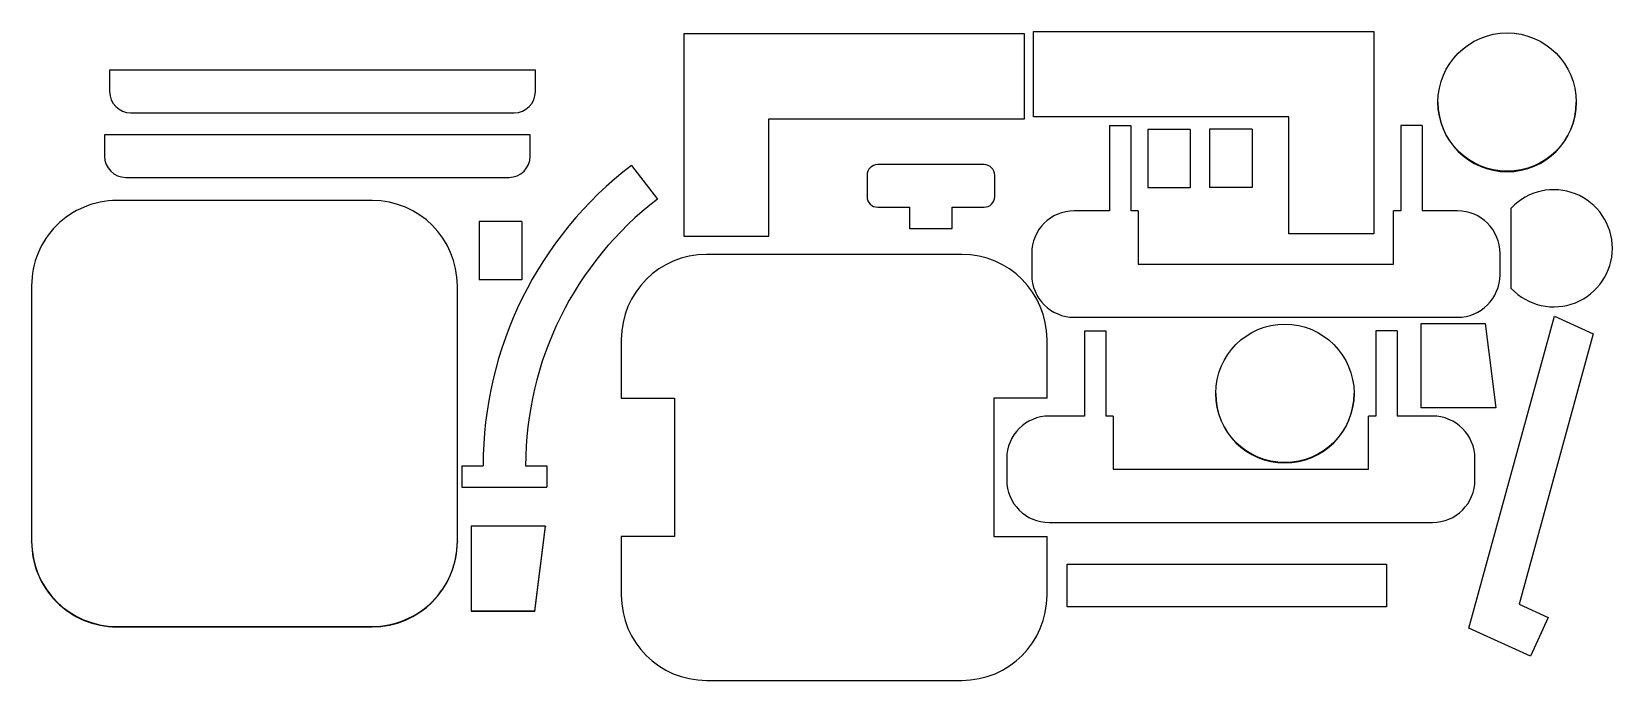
# Model space of a CAD drawing. Header units: inches. Extents: x 1.6 to 9.03, y 3.42 to 6.47.
import ezdxf

# ---------------------------------------------------------------- set-up
doc = ezdxf.new("R2010")
doc.units = ezdxf.units.IN
doc.header["$MEASUREMENT"] = 0

msp = doc.modelspace()

# ---------------------------------------------------------------- linework, layer by layer
at = {"color": 7, "linetype": 'Continuous', "lineweight": 25}
for p, q in [((6.309, 6.4687), (7.909, 6.4687)), ((6.309, 6.0687), (6.309, 6.4687)), ((7.909, 6.4687), (7.909, 5.5187)), ((6.2671, 6.4587), (4.6671, 6.4587)), ((4.6671, 6.4587), (4.6671, 5.5087)), ((6.2671, 6.0587), (6.2671, 6.4587)), ((3.9697, 6.2876), (1.9697, 6.2876)), ((1.9697, 6.2876), (1.9697, 6.1876)), ((3.9697, 6.1876), (3.9697, 6.2876)), ((8.2098, 6.1377), (8.2098, 6.1359)), ((8.8598, 6.1359), (8.8598, 6.1377)), ((2.0697, 6.0876), (3.8697, 6.0876)), ((5.0671, 5.5087), (5.0671, 6.0587)), ((5.0671, 6.0587), (6.2671, 6.0587)), ((7.509, 6.0687), (6.309, 6.0687)), ((6.667, 6.0272), (6.767, 6.0272)), ((6.667, 6.0272), (6.667, 5.6272)), ((6.767, 6.0272), (6.767, 5.6272)), ((7.509, 5.5187), (7.509, 6.0687)), ((8.1357, 6.0272), (8.0357, 6.0272)), ((8.0357, 6.0272), (8.0357, 5.6272)), ((8.1357, 6.0272), (8.1357, 5.6272)), ((3.9458, 5.9843), (1.9458, 5.9843)), ((1.9458, 5.9843), (1.9458, 5.8843)), ((3.9458, 5.8843), (3.9458, 5.9843)), ((6.8463, 6.0095), (6.8463, 5.7345)), ((7.0463, 6.0095), (6.8463, 6.0095)), ((7.0463, 6.0095), (7.0463, 5.7345)), ((7.1372, 6.0114), (7.1372, 5.7364)), ((7.3372, 6.0114), (7.1372, 6.0114)), ((7.3372, 6.0114), (7.3372, 5.7364)), ((4.4214, 5.8406), (4.5428, 5.6817)), ((5.5277, 5.7943), (5.5277, 5.6943)), ((6.0777, 5.8443), (5.5777, 5.8443)), ((6.1277, 5.6943), (6.1277, 5.7943)), ((2.0458, 5.7843), (3.8458, 5.7843)), ((7.0463, 5.7345), (6.8463, 5.7345)), ((7.3372, 5.7364), (7.1372, 5.7364)), ((3.2031, 5.6755), (2.0031, 5.6755)), ((5.5777, 5.6443), (5.7277, 5.6443)), ((5.7277, 5.6443), (5.7277, 5.5443)), ((5.9277, 5.6443), (6.0777, 5.6443)), ((5.9277, 5.5443), (5.9277, 5.6443)), ((3.7053, 5.5777), (3.7053, 5.3027)), ((3.9053, 5.5777), (3.7053, 5.5777)), ((3.9053, 5.5777), (3.9053, 5.3027)), ((6.667, 5.6272), (6.5013, 5.6272)), ((6.8013, 5.6272), (6.767, 5.6272)), ((6.8013, 5.6272), (6.8013, 5.3772)), ((8.0013, 5.3772), (8.0013, 5.6272)), ((8.0357, 5.6272), (8.0013, 5.6272)), ((8.3013, 5.6272), (8.1357, 5.6272)), ((8.5542, 5.2627), (8.5542, 5.6402)), ((4.6671, 5.5087), (5.0671, 5.5087)), ((5.7277, 5.5443), (5.9277, 5.5443)), ((7.909, 5.5187), (7.509, 5.5187)), ((5.9732, 5.4224), (4.7732, 5.4224)), ((6.3013, 5.4272), (6.3013, 5.3272)), ((8.5013, 5.3272), (8.5013, 5.4272)), ((6.8013, 5.3772), (8.0013, 5.3772)), ((1.6031, 5.2755), (1.6031, 4.0756)), ((3.6031, 4.0756), (3.6031, 5.2755)), ((3.9053, 5.3027), (3.7053, 5.3027)), ((6.5013, 5.1272), (8.3013, 5.1272)), ((8.3554, 3.6671), (8.7575, 5.1323)), ((8.7575, 5.1323), (8.9395, 5.0493)), ((6.5494, 5.0638), (6.6494, 5.0638)), ((6.5494, 5.0638), (6.5494, 4.6638)), ((6.6494, 5.0638), (6.6494, 4.6638)), ((8.0181, 5.0638), (7.9181, 5.0638)), ((7.9181, 5.0638), (7.9181, 4.6638)), ((8.0181, 5.0638), (8.0181, 4.6638)), ((8.131, 5.0984), (8.431, 5.0984)), ((8.131, 4.7014), (8.131, 5.0984)), ((8.431, 5.0984), (8.481, 4.7014)), ((4.3732, 5.0224), (4.3732, 4.7474)), ((6.3732, 4.7474), (6.3732, 5.0224)), ((8.9395, 5.0493), (8.591, 3.7796)), ((7.1656, 4.7699), (7.1656, 4.7682)), ((7.8156, 4.7682), (7.8156, 4.7699)), ((4.3732, 4.7474), (4.6232, 4.7474)), ((4.6232, 4.7474), (4.6232, 4.0974)), ((6.3732, 4.7474), (6.1232, 4.7474)), ((6.1232, 4.7474), (6.1232, 4.0974)), ((8.481, 4.7014), (8.131, 4.7014)), ((6.5494, 4.6638), (6.3837, 4.6638)), ((6.6837, 4.6638), (6.6494, 4.6638)), ((6.6837, 4.6638), (6.6837, 4.4138)), ((7.8837, 4.4138), (7.8837, 4.6638)), ((7.9181, 4.6638), (7.8837, 4.6638)), ((8.1837, 4.6638), (8.0181, 4.6638)), ((6.1837, 4.4638), (6.1837, 4.3638)), ((8.3837, 4.3638), (8.3837, 4.4638)), ((3.6239, 4.4297), (3.6239, 4.3297)), ((3.6239, 4.4297), (3.7239, 4.4297)), ((3.9239, 4.4297), (4.0239, 4.4297)), ((4.0239, 4.4297), (4.0239, 4.3297)), ((6.6837, 4.4138), (7.8837, 4.4138)), ((3.6239, 4.3297), (4.0239, 4.3297)), ((6.3837, 4.1638), (8.1837, 4.1638)), ((4.0177, 4.1466), (3.6677, 4.1466)), ((3.6677, 4.1466), (3.6677, 3.7497)), ((3.9677, 3.7497), (4.0177, 4.1466)), ((3.9677, 3.7479), (4.0177, 4.1449)), ((4.0177, 4.1466), (4.0177, 4.1449)), ((4.6232, 4.0974), (4.3732, 4.0974)), ((4.3732, 4.0974), (4.3732, 3.8224)), ((6.1232, 4.0974), (6.3732, 4.0974)), ((6.3732, 3.8224), (6.3732, 4.0974)), ((1.6031, 4.0738), (1.6031, 4.0756)), ((3.6031, 4.0756), (3.6031, 4.0738)), ((6.4679, 3.7676), (6.4679, 3.9676)), ((6.4679, 3.9676), (7.9679, 3.9676)), ((7.9679, 3.9676), (7.9679, 3.7676)), ((3.6677, 3.7497), (3.9677, 3.7497)), ((3.6677, 3.7497), (3.6677, 3.7479)), ((3.6677, 3.7479), (3.9677, 3.7479)), ((3.9677, 3.7497), (3.9677, 3.7479)), ((7.9679, 3.7676), (6.4679, 3.7676)), ((8.591, 3.7796), (8.7272, 3.7175)), ((8.7272, 3.7175), (8.6442, 3.5355)), ((2.0031, 3.6756), (3.2031, 3.6756)), ((2.0031, 3.6756), (2.0031, 3.6739)), ((2.0031, 3.6739), (3.2031, 3.6739)), ((3.2031, 3.6739), (3.2031, 3.6756)), ((8.6442, 3.5355), (8.3554, 3.6671)), ((4.7732, 3.4224), (5.9732, 3.4224))]:
    msp.add_line(p, q, dxfattribs=at)
for centre in [(8.5348, 6.1377), (7.4906, 4.7699)]:
    msp.add_circle(centre, 0.325, dxfattribs=at)
for centre, radius, start, end in [((2.0697, 6.1876), 0.1, 180, 270), ((3.8697, 6.1876), 0.1, 270, 0), ((8.5348, 6.1359), 0.325, 180.00174, 359.99826), ((2.0458, 5.8843), 0.1, 180, 270), ((3.8458, 5.8843), 0.1, 270, 0), ((5.4998, 4.4297), 1.7759, 127.39203, 180), ((5.5777, 5.7943), 0.05, 90, 180), ((6.0777, 5.7943), 0.05, 0, 90), ((8.7542, 5.4514), 0.275, 223.34176, 136.65824), ((2.0031, 5.2755), 0.4, 89.99888, 179.99894), ((3.2031, 5.2755), 0.4, 0.00112, 90.00106), ((5.4998, 4.4297), 1.5759, 127.39203, 180), ((5.5777, 5.6943), 0.05, 180, 270), ((6.0777, 5.6943), 0.05, 270, 0), ((6.5013, 5.4272), 0.2, 90, 180), ((8.3013, 5.4272), 0.2, 0, 90), ((4.7732, 5.0224), 0.4, 90, 180), ((5.9732, 5.0224), 0.4, 0, 90), ((6.5013, 5.3272), 0.2, 180, 270), ((8.3013, 5.3272), 0.2, 270, 0), ((7.4906, 4.7682), 0.325, 180.00174, 359.99826), ((6.3837, 4.4638), 0.2, 90, 180), ((8.1837, 4.4638), 0.2, 0, 90), ((6.3837, 4.3638), 0.2, 180, 270), ((8.1837, 4.3638), 0.2, 270, 0), ((2.0031, 4.0756), 0.4, 180.00112, 270.00106), ((2.0031, 4.0738), 0.4, 180.00106, 270.00112), ((3.2031, 4.0756), 0.4, 269.99888, 359.99894), ((3.2031, 4.0738), 0.4, 269.99894, 359.99888), ((4.7732, 3.8224), 0.4, 180, 270), ((5.9732, 3.8224), 0.4, 270, 0)]:
    msp.add_arc(centre, radius, start, end, dxfattribs=at)

doc.saveas('drawing.dxf')
